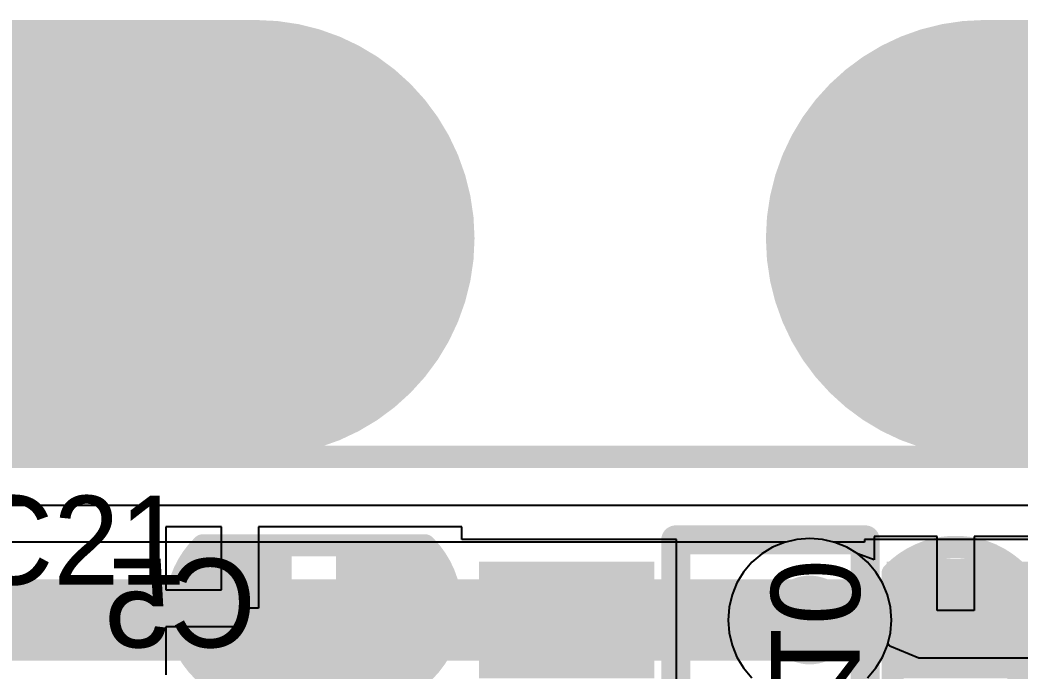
# Model space of a CAD drawing. Extents: x 122.9 to 153, y 141.4 to 165.6.
# Drawn here: x 135.41 to 142.27, y 161.12 to 165.59 of the extents above; entities that cross this region are included whole.
import ezdxf

# ---------------------------------------------------------------- set-up
doc = ezdxf.new("R2010")
doc.units = 0
doc.layers.get('0').update_dxf_attribs({"linetype": 'CONTINUOUS'})
for name, color, linetype in [('BOTTOMLAYER', 5, 'CONTINUOUS'), ('BOTTOMOVERLAY', 54, 'CONTINUOUS'), ('BOTTOMPASTE', 16, 'CONTINUOUS'), ('BOTTOMSOLDER', 6, 'CONTINUOUS'), ('KEEPOUTLAYER', 6, 'CONTINUOUS'), ('MECHANICAL1', 6, 'CONTINUOUS'), ('MECHANICAL2', 216, 'CONTINUOUS'), ('MIDLAYER1', 16, 'CONTINUOUS'), ('MIDLAYER2', 76, 'CONTINUOUS'), ('MULTILAYER', 9, 'CONTINUOUS'), ('TOPLAYER', 1, 'CONTINUOUS'), ('TOPOVERLAY', 2, 'CONTINUOUS'), ('TOPPASTE', 8, 'CONTINUOUS'), ('TOPSOLDER', 216, 'CONTINUOUS')]:
    doc.layers.add(name, color=color, linetype=linetype)

# ---------------------------------------------------------------- blocks, each defined once
blk = doc.blocks.new('C0402_B_22')
at = {"layer": 'BOTTOMLAYER'}
for points in [[(-0.761997, -0.3048), (-0.253997, -0.3048), (-0.761997, 0.3048), (-0.253997, 0.3048)], [(0.253997, -0.3048), (0.761997, -0.3048), (0.253997, 0.3048), (0.761997, 0.3048)]]:
    blk.add_solid(points, dxfattribs=at)
at = {"layer": 'BOTTOMOVERLAY', "const_width": 0.1524}
for points in [[(-0.762005, -0.431795, -0.413008), (-0.762005, 0.431795)], [(0.761995, 0.4318, -0.423003), (0.761995, -0.4318)]]:
    blk.add_lwpolyline(points, format="xyb", dxfattribs=at)
at = {"layer": 'BOTTOMOVERLAY', "const_width": 0.0762}
for points in [[(-0.800105, 0.431795, 1), (-0.723905, 0.431795, 1)], [(-0.800103, 0.431795, 1), (-0.723903, 0.431795, 1)], [(0.723895, 0.4318, 1), (0.800095, 0.4318, 1)], [(0.723903, 0.431797, 1), (0.800103, 0.431797, 1)], [(-0.1651, 0.253997, 1), (-0.0889, 0.253997, 1)], [(0.0889, 0.253997, 1), (0.1651, 0.253997, 1)], [(-0.1651, -0.254, 1), (-0.0889, -0.254, 1)], [(0.0889, -0.254, 1), (0.1651, -0.254, 1)], [(-0.800105, -0.431795, 1), (-0.723905, -0.431795, 1)], [(-0.8001, -0.431792, 1), (-0.7239, -0.431792, 1)], [(0.723895, -0.4318, 1), (0.800095, -0.4318, 1)], [(0.723903, -0.431792, 1), (0.800103, -0.431792, 1)]]:
    blk.add_lwpolyline(points, format="xyb", close=True, dxfattribs=at)
at = {"layer": 'BOTTOMOVERLAY', "const_width": 0.1524}
for points in [[(0.762003, 0.431797), (-0.762003, 0.431795)], [(-0.127, 0.253997), (-0.127, -0.254)], [(0.127, 0.253997), (0.127, -0.254)], [(-0.762, -0.431792), (0.762003, -0.431792)]]:
    blk.add_lwpolyline(points, dxfattribs=at)
at = {"layer": 'BOTTOMPASTE'}
for points in [[(-0.761997, -0.3048), (-0.253997, -0.3048), (-0.761997, 0.3048), (-0.253997, 0.3048)], [(0.253997, -0.3048), (0.761997, -0.3048), (0.253997, 0.3048), (0.761997, 0.3048)]]:
    blk.add_solid(points, dxfattribs=at)
at = {"layer": 'BOTTOMSOLDER'}
for points in [[(-0.863597, -0.4064), (-0.152397, -0.4064), (-0.863597, 0.4064), (-0.152397, 0.4064)], [(0.152397, -0.4064), (0.863597, -0.4064), (0.152397, 0.4064), (0.863597, 0.4064)]]:
    blk.add_solid(points, dxfattribs=at)
blk = doc.blocks.new('C0402_30')
at = {"layer": 'TOPLAYER'}
for points in [[(-0.761997, -0.3048), (-0.253997, -0.3048), (-0.761997, 0.3048), (-0.253997, 0.3048)], [(0.253995, -0.3048), (0.761995, -0.3048), (0.253995, 0.3048), (0.761995, 0.3048)]]:
    blk.add_solid(points, dxfattribs=at)
at = {"layer": 'TOPOVERLAY', "const_width": 0.1524}
for points in [[(-0.762005, -0.431795, -0.413008), (-0.762005, 0.431795)], [(0.761995, 0.4318, -0.423003), (0.761995, -0.4318)]]:
    blk.add_lwpolyline(points, format="xyb", dxfattribs=at)
at = {"layer": 'TOPOVERLAY', "const_width": 0.0762}
for points in [[(-0.800105, 0.431795, 1), (-0.723905, 0.431795, 1)], [(-0.800103, 0.431795, 1), (-0.723903, 0.431795, 1)], [(0.723895, 0.4318, 1), (0.800095, 0.4318, 1)], [(0.7239, 0.431795, 1), (0.8001, 0.431795, 1)], [(-0.800105, -0.431795, 1), (-0.723905, -0.431795, 1)], [(-0.800103, -0.431797, 1), (-0.723903, -0.431797, 1)], [(0.723895, -0.4318, 1), (0.800095, -0.4318, 1)], [(0.7239, -0.431795, 1), (0.8001, -0.431795, 1)]]:
    blk.add_lwpolyline(points, format="xyb", close=True, dxfattribs=at)
at = {"layer": 'TOPOVERLAY', "const_width": 0.1524}
for points in [[(0.762, 0.431795), (-0.762003, 0.431795)], [(0.762, -0.431795), (-0.762003, -0.431797)]]:
    blk.add_lwpolyline(points, dxfattribs=at)
at = {"layer": 'TOPPASTE'}
for points in [[(-0.761997, -0.3048), (-0.253997, -0.3048), (-0.761997, 0.3048), (-0.253997, 0.3048)], [(0.253995, -0.3048), (0.761995, -0.3048), (0.253995, 0.3048), (0.761995, 0.3048)]]:
    blk.add_solid(points, dxfattribs=at)
at = {"layer": 'TOPSOLDER'}
for points in [[(-0.863597, -0.4064), (-0.152397, -0.4064), (-0.863597, 0.4064), (-0.152397, 0.4064)], [(0.152395, -0.4064), (0.863595, -0.4064), (0.152395, 0.4064), (0.863595, 0.4064)]]:
    blk.add_solid(points, dxfattribs=at)
blk = doc.blocks.new('SOT23_5_44')
at = {"layer": 'TOPLAYER'}
for points in [[(-1.899996, 1.25), (-1.899996, 0.650001), (-0.899998, 1.25), (-0.899998, 0.650001)], [(0.899998, 1.25), (0.899998, 0.650001), (1.899996, 1.25), (1.899996, 0.650001)], [(-1.899996, 0.299999), (-1.899996, -0.299999), (-0.899998, 0.299999), (-0.899998, -0.299999)], [(-1.899996, -0.650001), (-1.899996, -1.25), (-0.899998, -0.650001), (-0.899998, -1.25)], [(0.899998, -0.650001), (0.899998, -1.25), (1.899996, -0.650001), (1.899996, -1.25)]]:
    blk.add_solid(points, dxfattribs=at)
at = {"layer": 'TOPOVERLAY'}
for points, const_width in [([(-1.143, 1.8034, 1), (-1.6002, 1.8034, 1)], 0.2), ([(-1.6502, 1.8034, 1), (-1.5502, 1.8034, 1)], 0.1), ([(-1.193, 1.8034, 1), (-1.093, 1.8034, 1)], 0.1), ([(-0.699999, 1.5, 1), (-0.599999, 1.5, 1)], 0.1), ([(-0.699999, 1.5, 1), (-0.599999, 1.5, 1)], 0.1), ([(0.599999, 1.5, 1), (0.699999, 1.5, 1)], 0.1), ([(0.599999, 1.5, 1), (0.699999, 1.5, 1)], 0.1), ([(-0.699999, -1.5, 1), (-0.599999, -1.5, 1)], 0.1), ([(-0.699999, -1.5, 1), (-0.599999, -1.5, 1)], 0.1), ([(0.599999, -1.5, 1), (0.699999, -1.5, 1)], 0.1), ([(0.599999, -1.5, 1), (0.699999, -1.5, 1)], 0.1)]:
    blk.add_lwpolyline(points, format="xyb", close=True, dxfattribs=dict(at, const_width=const_width))
at = {"layer": 'TOPOVERLAY', "const_width": 0.2}
for points in [[(0.649999, 1.5), (-0.649999, 1.5)], [(-0.649999, 1.5), (-0.649999, -1.5)], [(0.649999, 1.5), (0.649999, -1.5)], [(0.649999, -1.5), (-0.649999, -1.5)]]:
    blk.add_lwpolyline(points, dxfattribs=at)
at = {"layer": 'TOPPASTE'}
for points in [[(-1.899996, 1.25), (-1.899996, 0.650001), (-0.899998, 1.25), (-0.899998, 0.650001)], [(0.899998, 1.25), (0.899998, 0.650001), (1.899996, 1.25), (1.899996, 0.650001)], [(-1.899996, 0.299999), (-1.899996, -0.299999), (-0.899998, 0.299999), (-0.899998, -0.299999)], [(-1.899996, -0.650001), (-1.899996, -1.25), (-0.899998, -0.650001), (-0.899998, -1.25)], [(0.899998, -0.650001), (0.899998, -1.25), (1.899996, -0.650001), (1.899996, -1.25)]]:
    blk.add_solid(points, dxfattribs=at)
at = {"layer": 'TOPSOLDER'}
for points in [[(-2.001596, 1.3516), (-2.001596, 0.548401), (-0.798398, 1.3516), (-0.798398, 0.548401)], [(0.798398, 1.3516), (0.798398, 0.548401), (2.001596, 1.3516), (2.001596, 0.548401)], [(-2.001596, 0.401599), (-2.001596, -0.401599), (-0.798398, 0.401599), (-0.798398, -0.401599)], [(-2.001596, -0.548401), (-2.001596, -1.3516), (-0.798398, -0.548401), (-0.798398, -1.3516)], [(0.798398, -0.548401), (0.798398, -1.3516), (2.001596, -0.548401), (2.001596, -1.3516)]]:
    blk.add_solid(points, dxfattribs=at)

msp = doc.modelspace()

# ---------------------------------------------------------------- linework, layer by layer
at = {"layer": 'BOTTOMLAYER'}
for p, q in [((130.026001, 162.258205), (149.026001, 162.258205)), ((140.739114, 162.022229), (140.653587, 162.001695)), ((140.8268, 162.02913), (140.739114, 162.022229)), ((140.914486, 162.022229), (140.8268, 162.02913)), ((141.000013, 162.001695), (140.914486, 162.022229)), ((141.700601, 162.042599), (141.268801, 162.042599)), ((141.268801, 162.042599), (141.268801, 161.8818)), ((141.700601, 161.534345), (141.700601, 162.042599)), ((142.767401, 162.042599), (141.954601, 162.042599)), ((141.954601, 162.042599), (141.954601, 161.534345)), ((140.572325, 161.968035), (140.497331, 161.922079)), ((140.653587, 162.001695), (140.572325, 161.968035)), ((141.081275, 161.968035), (141.000013, 162.001695)), ((141.156266, 161.922082), (141.081275, 161.968035)), ((140.497331, 161.922079), (140.430448, 161.864954)), ((141.156266, 161.922082), (141.156263, 161.922084)), ((141.156263, 161.922084), (141.156266, 161.922082)), ((141.156268, 161.922082), (141.156266, 161.922084)), ((141.156266, 161.922084), (141.156266, 161.922082)), ((141.156266, 161.922082), (141.156266, 161.922082)), ((141.268801, 161.8818), (141.156268, 161.922082)), ((140.373324, 161.798071), (140.327367, 161.723078)), ((140.430448, 161.864954), (140.373324, 161.798071)), ((140.327367, 161.723078), (140.293707, 161.641815)), ((140.293707, 161.641815), (140.273174, 161.556289)), ((140.273174, 161.556289), (140.266273, 161.468603)), ((141.954601, 161.534345), (141.700601, 161.534345)), ((140.266273, 161.468603), (140.273174, 161.380917)), ((140.273174, 161.380917), (140.293707, 161.29539)), ((140.293707, 161.29539), (140.327367, 161.214128)), ((140.327367, 161.214128), (140.373324, 161.139134)), ((140.373324, 161.139134), (140.430448, 161.072251))]:
    msp.add_line(p, q, dxfattribs=at)
for points, const_width in [([(140.6744, 161.468603, 1), (140.9792, 161.468603, 1)], 0.3048), ([(141.700601, 161.534599, 1), (141.954601, 161.534599, 1)], 0.254)]:
    msp.add_lwpolyline(points, format="xyb", close=True, dxfattribs=dict(at, const_width=const_width))
at = {"layer": 'BOTTOMLAYER', "const_width": 0.508}
msp.add_lwpolyline([(141.827601, 161.534599), (142.894401, 161.534599)], dxfattribs=at)
at = {"layer": 'KEEPOUTLAYER', "const_width": 0.1524}
msp.add_lwpolyline([(130.026001, 162.590002), (149.026001, 162.590002)], dxfattribs=at)
at = {"layer": 'MECHANICAL1', "const_width": 0.1524}
msp.add_lwpolyline([(130.026001, 162.590002), (149.026001, 162.590002)], dxfattribs=at)
at = {"layer": 'MECHANICAL2', "const_width": 2.999999}
for points in [[(130.026001, 164.090002), (137.026, 164.090002)], [(142.026, 164.090002), (149.026001, 164.090002)]]:
    msp.add_lwpolyline(points, dxfattribs=at)
at = {"layer": 'MECHANICAL2', "const_width": 1.5}
for points in [[(136.276001, 164.090002, 1), (137.775998, 164.090002, 1)], [(141.276001, 164.090002, 1), (142.775998, 164.090002, 1)]]:
    msp.add_lwpolyline(points, format="xyb", close=True, dxfattribs=at)
at = {"layer": 'MIDLAYER1'}
for p, q in [((130.026001, 162.258205), (149.026001, 162.258205)), ((140.739114, 162.022229), (140.653587, 162.001695)), ((140.8268, 162.02913), (140.739114, 162.022229)), ((140.914486, 162.022229), (140.8268, 162.02913)), ((141.000013, 162.001695), (140.914486, 162.022229)), ((140.572325, 161.968035), (140.497331, 161.922079)), ((140.653587, 162.001695), (140.572325, 161.968035)), ((141.081275, 161.968035), (141.000013, 162.001695)), ((141.156268, 161.922079), (141.081275, 161.968035)), ((140.497331, 161.922079), (140.430448, 161.864954)), ((141.223152, 161.864954), (141.156268, 161.922079)), ((140.373324, 161.798071), (140.327367, 161.723078)), ((140.430448, 161.864954), (140.373324, 161.798071)), ((141.280276, 161.798071), (141.223152, 161.864954)), ((141.326232, 161.723078), (141.280276, 161.798071)), ((140.327367, 161.723078), (140.293707, 161.641815)), ((141.359893, 161.641815), (141.326232, 161.723078)), ((140.293707, 161.641815), (140.273174, 161.556289)), ((141.380426, 161.556289), (141.359893, 161.641815)), ((140.273174, 161.556289), (140.266273, 161.468603)), ((141.387327, 161.468603), (141.380426, 161.556289)), ((140.266273, 161.468603), (140.273174, 161.380917)), ((141.380426, 161.380917), (141.387327, 161.468603)), ((140.273174, 161.380917), (140.293707, 161.29539)), ((141.359893, 161.29539), (141.380426, 161.380917)), ((140.293707, 161.29539), (140.327367, 161.214128)), ((141.326232, 161.214128), (141.359893, 161.29539)), ((140.327367, 161.214128), (140.373324, 161.139134)), ((141.280276, 161.139134), (141.326232, 161.214128)), ((140.373324, 161.139134), (140.430448, 161.072251)), ((141.223152, 161.072251), (141.280276, 161.139134))]:
    msp.add_line(p, q, dxfattribs=at)
at = {"layer": 'MIDLAYER1', "const_width": 0.3048}
msp.add_lwpolyline([(140.6744, 161.468603, 1), (140.9792, 161.468603, 1)], format="xyb", close=True, dxfattribs=at)
at = {"layer": 'MIDLAYER2'}
for p, q in [((130.026001, 162.258205), (149.026001, 162.258205)), ((140.661733, 162.003651), (134.014601, 162.003651)), ((140.739114, 162.022229), (140.661733, 162.003651)), ((140.8268, 162.02913), (140.739114, 162.022229)), ((140.914486, 162.022229), (140.8268, 162.02913)), ((141.000013, 162.001695), (140.914486, 162.022229)), ((141.081275, 161.968035), (141.000013, 162.001695)), ((141.156268, 161.922079), (141.081275, 161.968035)), ((141.223152, 161.864954), (141.156268, 161.922079)), ((141.280276, 161.798071), (141.223152, 161.864954)), ((141.326232, 161.723078), (141.280276, 161.798071)), ((141.359893, 161.641815), (141.326232, 161.723078)), ((141.380426, 161.556289), (141.359893, 161.641815)), ((141.387327, 161.468603), (141.380426, 161.556289)), ((141.380426, 161.380917), (141.387327, 161.468603)), ((141.362377, 161.305735), (141.380426, 161.380917)), ((141.375691, 161.288849), (141.362377, 161.305735)), ((141.575701, 161.206), (141.375691, 161.288849)), ((144.164401, 161.206), (141.575701, 161.206))]:
    msp.add_line(p, q, dxfattribs=at)
at = {"layer": 'MIDLAYER2', "const_width": 0.5588}
msp.add_lwpolyline([(134.014601, 161.468603), (140.8268, 161.468603)], dxfattribs=at)
at = {"layer": 'MIDLAYER2'}
for points, const_width in [([(140.6744, 161.468603, 1), (140.9792, 161.468603, 1)], 0.3048), ([(140.6871, 161.468603, 1), (140.9665, 161.468603, 1)], 0.2794)]:
    msp.add_lwpolyline(points, format="xyb", close=True, dxfattribs=dict(at, const_width=const_width))
at = {"layer": 'MULTILAYER', "const_width": 0.3048}
msp.add_lwpolyline([(140.6744, 161.468603, 1), (140.9792, 161.468603, 1)], format="xyb", close=True, dxfattribs=at)
at = {"layer": 'TOPLAYER'}
for p, q in [((130.026001, 162.258205), (147.672003, 162.258205)), ((136.788202, 162.108599), (136.407202, 162.108599)), ((136.407202, 162.108599), (136.407202, 161.676799)), ((136.788202, 161.676799), (136.788202, 162.108599)), ((138.439195, 162.108599), (137.042202, 162.108599)), ((137.042202, 162.108599), (137.042202, 161.549545)), ((138.439195, 162.022602), (138.439195, 162.108599)), ((139.911602, 162.022602), (138.439195, 162.022602)), ((139.911602, 160.914603), (139.911602, 162.022602)), ((140.739114, 162.022229), (140.653587, 162.001695)), ((140.8268, 162.02913), (140.739114, 162.022229)), ((140.914486, 162.022229), (140.8268, 162.02913)), ((140.991867, 162.003651), (140.914486, 162.022229)), ((141.203599, 162.003651), (140.991867, 162.003651)), ((142.711597, 162.022602), (141.203599, 162.022602)), ((141.203599, 162.022602), (141.203599, 162.003651)), ((140.572325, 161.968035), (140.497331, 161.922079)), ((140.653587, 162.001695), (140.572325, 161.968035)), ((140.497331, 161.922079), (140.430448, 161.864954)), ((140.373324, 161.798071), (140.327367, 161.723078)), ((140.430448, 161.864954), (140.373324, 161.798071)), ((136.407202, 161.676799), (136.788202, 161.676799)), ((140.327367, 161.723078), (140.293707, 161.641815)), ((140.293707, 161.641815), (140.273174, 161.556289)), ((137.042202, 161.549545), (136.915456, 161.549545)), ((136.915456, 161.549545), (136.915456, 161.422799)), ((140.273174, 161.556289), (140.266273, 161.468603)), ((140.266273, 161.468603), (140.273174, 161.380917)), ((136.915456, 161.422799), (136.407202, 161.422799)), ((136.407202, 161.422799), (136.407202, 161.092596)), ((140.273174, 161.380917), (140.293707, 161.29539)), ((140.293707, 161.29539), (140.327367, 161.214128)), ((140.327367, 161.214128), (140.373324, 161.139134)), ((140.373324, 161.139134), (140.430448, 161.072251))]:
    msp.add_line(p, q, dxfattribs=at)
for points, const_width in [([(140.6744, 161.468603, 1), (140.9792, 161.468603, 1)], 0.3048), ([(140.6871, 161.468603, 1), (140.9665, 161.468603, 1)], 0.2794), ([(141.817898, 161.468603, 1), (142.097298, 161.468603, 1)], 0.2794), ([(141.817898, 161.468603, 1), (142.097298, 161.468603, 1)], 0.2794), ([(137.854995, 161.549799, 1), (138.007395, 161.549799, 1)], 0.1524), ([(137.936191, 161.468603, 1), (138.088591, 161.468603, 1)], 0.1524), ([(137.936191, 161.468603, 1), (138.088591, 161.468603, 1)], 0.1524), ([(139.081403, 161.468603, 1), (139.233803, 161.468603, 1)], 0.1524)]:
    msp.add_lwpolyline(points, format="xyb", close=True, dxfattribs=dict(at, const_width=const_width))
for points, const_width in [([(140.8268, 161.468603), (141.957598, 161.468603)], 0.5588), ([(141.957598, 161.468603), (143.239802, 161.468603)], 0.5588), ([(137.931195, 161.549799), (138.012391, 161.468603)], 0.3048), ([(138.012391, 161.468603), (139.157603, 161.468603)], 0.3048)]:
    msp.add_lwpolyline(points, dxfattribs=dict(at, const_width=const_width))

# ---------------------------------------------------------------- block references
for name, p, rotation in [('SOT23_5_44', (140.557601, 160.518602), 180), ('C0402_30', (137.423197, 161.549799), 180), ('C0402_B_22', (141.827601, 161.026602), 90)]:
    msp.add_blockref(name, p, dxfattribs=dict(rotation=rotation))

# ---------------------------------------------------------------- texts
at = {"layer": 'BOTTOMOVERLAY', "text_generation_flag": 2}
for s, rotation, p in [('C5', 360, (137.027001, 161.280602)), ('C10', 270, (140.561022, 160.391599))]:
    msp.add_text(s, height=0.6096, rotation=rotation, dxfattribs=at).set_placement(p)
at = {"layer": 'TOPOVERLAY'}
msp.add_text('C21', height=0.6096, rotation=360, dxfattribs=at).set_placement((135.045801, 161.712402))

doc.saveas('drawing.dxf')
